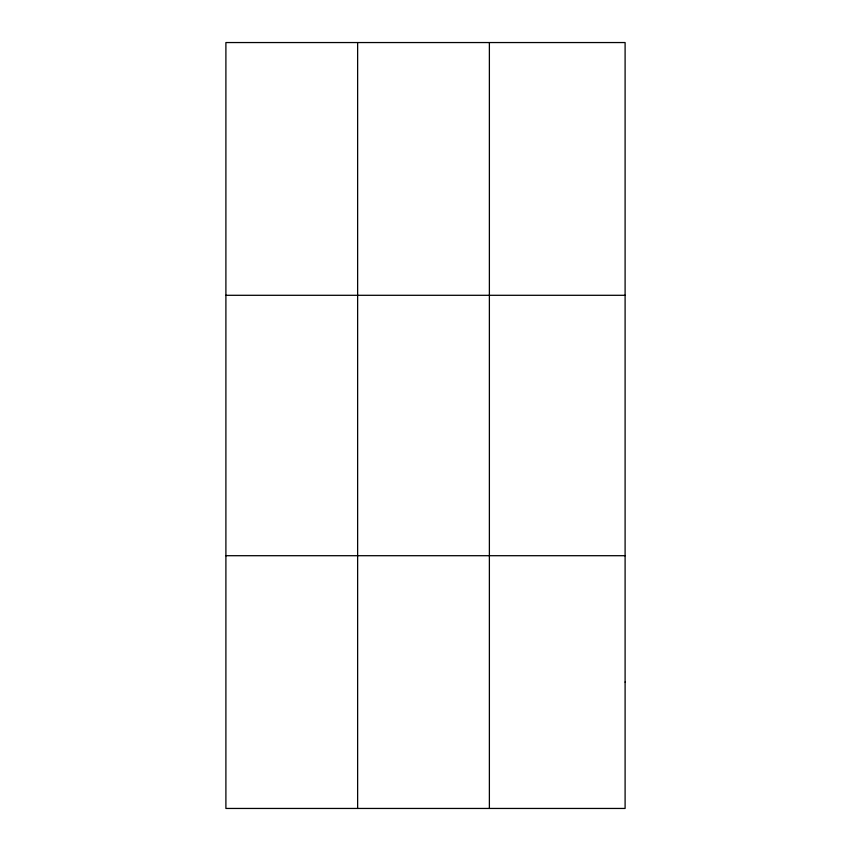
<?xml version="1.0" encoding="UTF-8"?>
<svg xmlns="http://www.w3.org/2000/svg" width="851" height="851" viewBox="0 0 851 851"><rect width="100%" height="100%" fill="white"/><g stroke="black" fill="none" stroke-linecap="round" stroke-linejoin="round"><path stroke-width="1.28" d="M357.633 42.55L357.633 808.45M489.378 42.55L489.378 808.45M225.898 295.297L625.102 295.297M225.898 555.703L625.102 555.703M625.102 682.077L625.102 808.45L225.898 808.45L225.898 42.55L625.102 42.55L625.102 682.077"/></g></svg>
